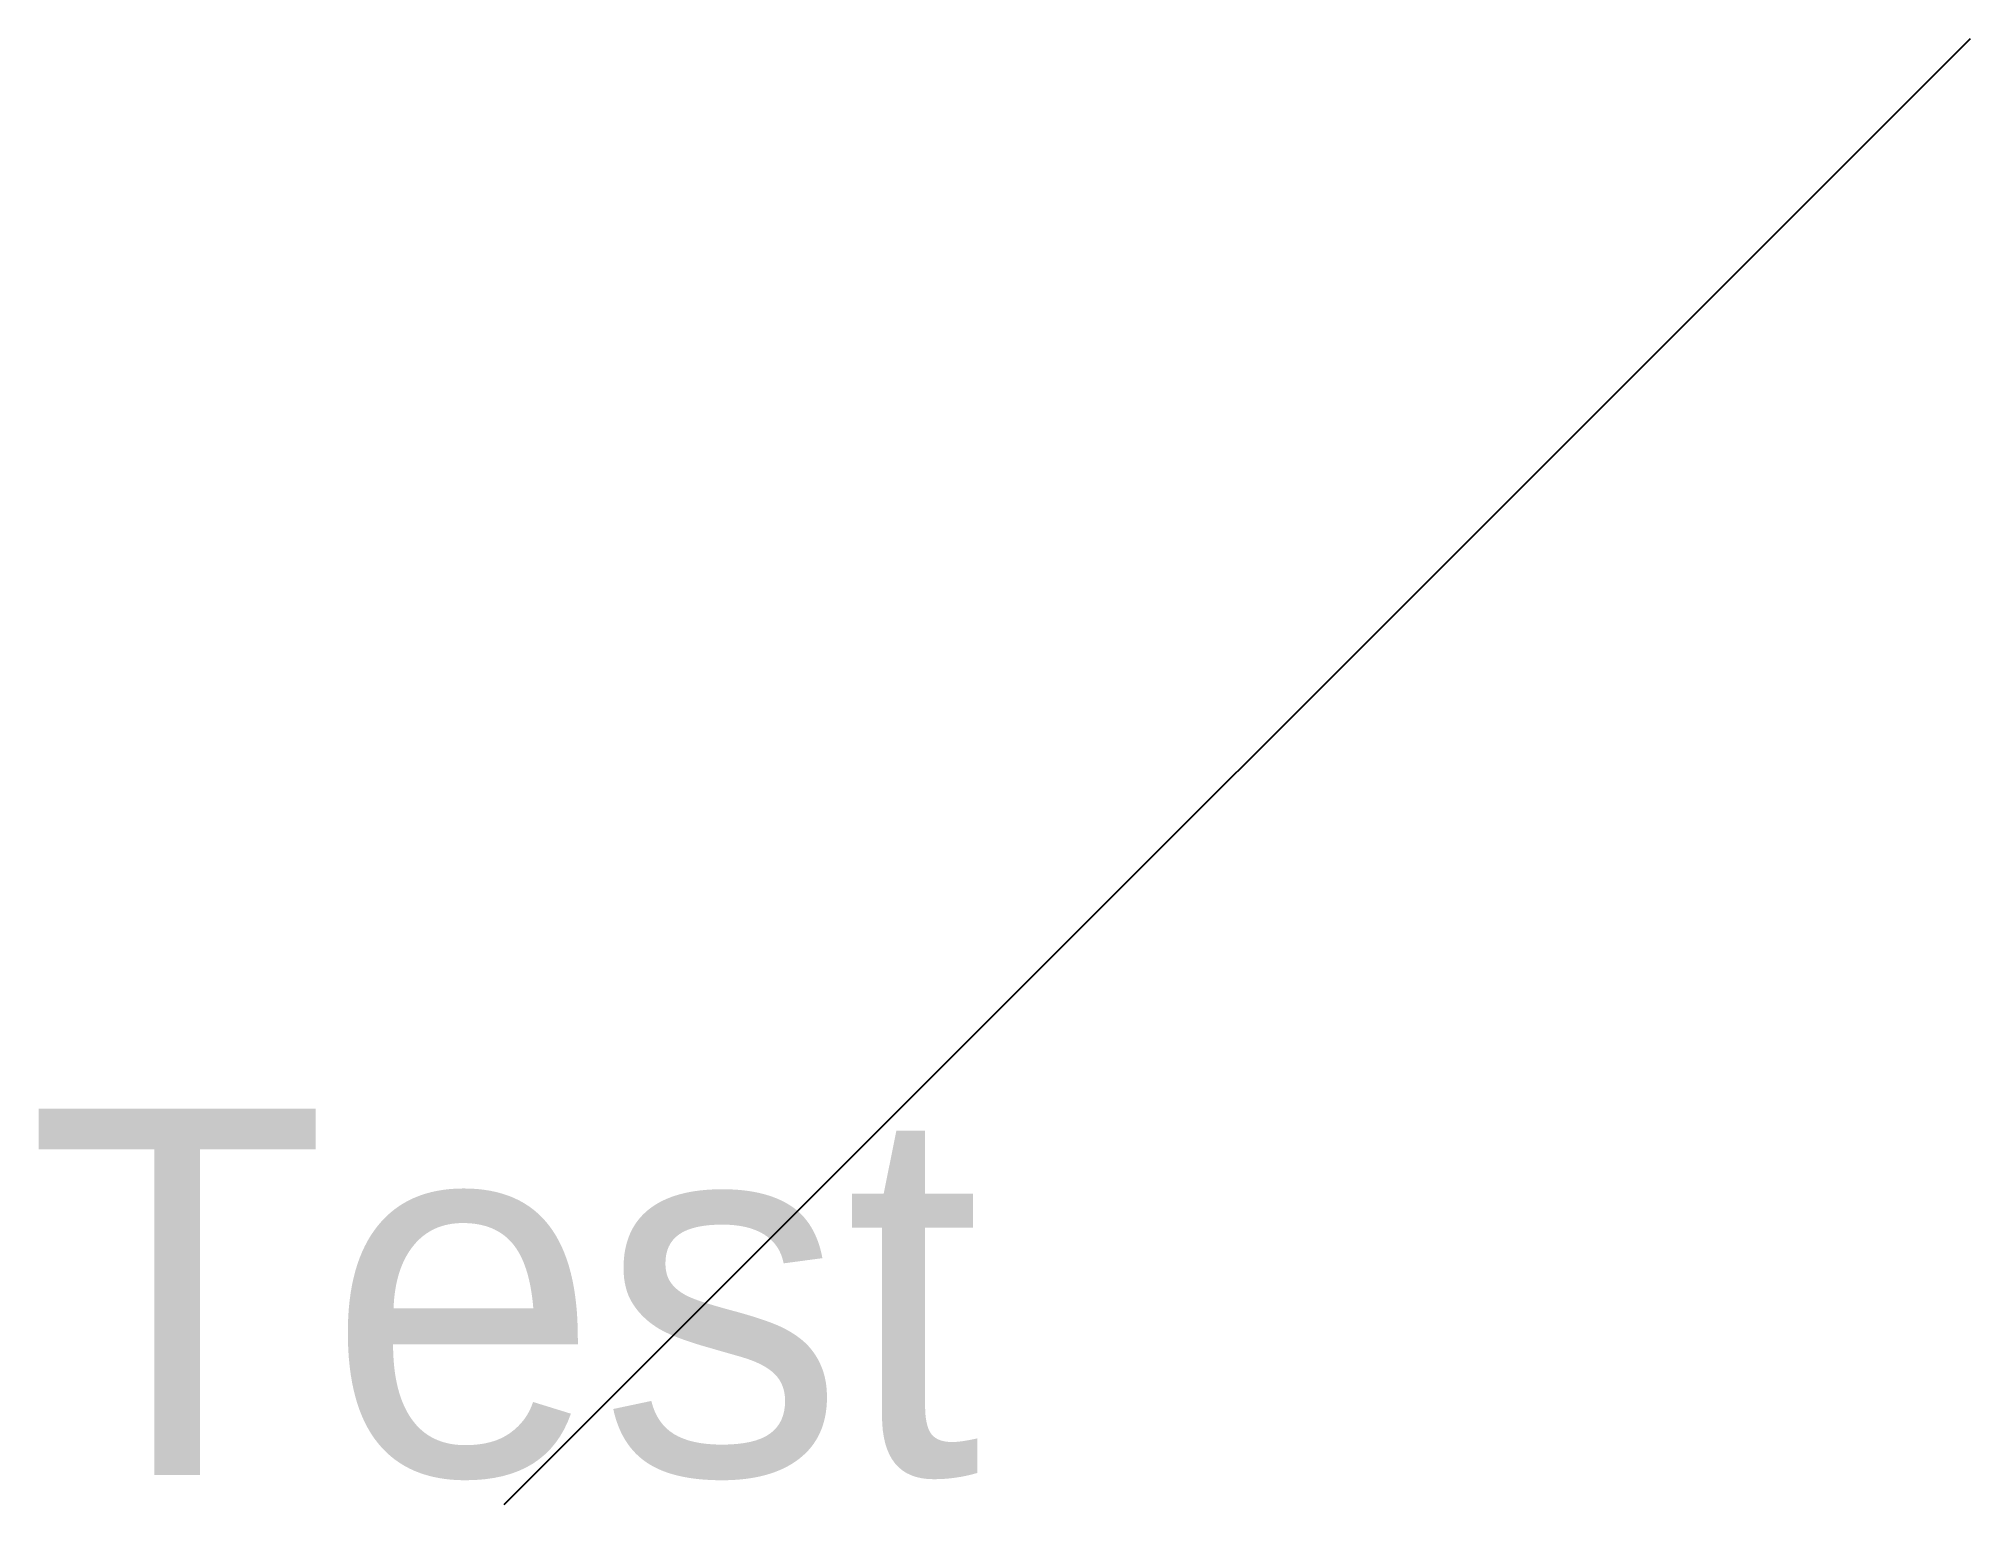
# Model space of a CAD drawing. Header units: metres. Extents: x -3.2 to 10, y 0 to 10.
import ezdxf
from ezdxf.enums import TextEntityAlignment as Align

# ---------------------------------------------------------------- set-up
doc = ezdxf.new("R2010")
doc.units = ezdxf.units.M
doc.layers.add('TEXTLAYER', color=2, linetype='Continuous')

msp = doc.modelspace()

# ---------------------------------------------------------------- linework, layer by layer
at = {"color": 7}
msp.add_line((0, 0), (10, 10), dxfattribs=at)

# ---------------------------------------------------------------- texts
at = {"layer": 'TEXTLAYER'}
msp.add_text('Test', height=2.5, dxfattribs=at).set_placement((0, 0.2), align=Align.CENTER)

doc.saveas('drawing.dxf')
